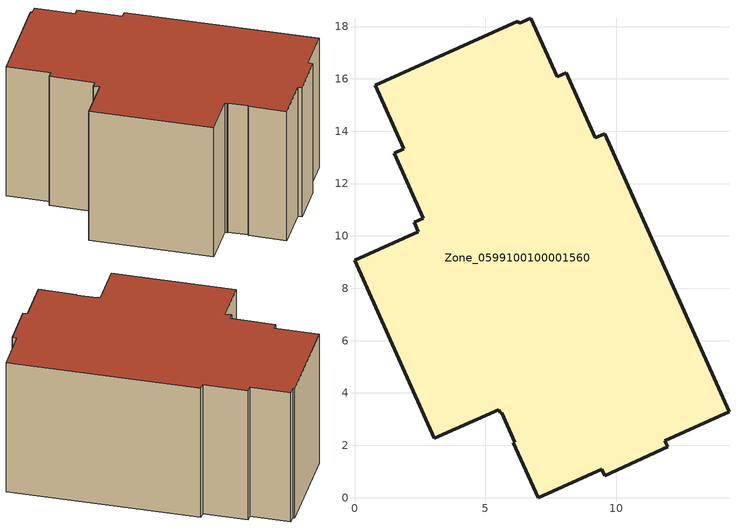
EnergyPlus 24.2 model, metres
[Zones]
Zone_0599100100001560
 floor ground (C_G): 5.62,3.24 5.56,3.23 5.5,3.36 3.05,2.26 0,9.07 2.44,10.16 2.29,10.52 2.63,10.68 1.52,13.16 1.88,13.33 0.78,15.76 6.25,18.21 6.3,18.12 6.74,18.31 7.74,16.08 8.09,16.24 9.2,13.75 9.55,13.91 14.31,3.29 11.86,2.18 11.97,1.94 9.56,0.84 9.45,1.09 7.01,0 6.08,2.09 6.12,2.11 z0
 wall outside (C_F): 9.2,13.75 8.09,16.24 7.74,16.08 6.74,18.31 6.3,18.12 6.25,18.21 0.78,15.76 1.88,13.33 1.52,13.16 2.63,10.68 2.29,10.52 2.44,10.16 0,9.07 3.05,2.26 5.5,3.36 5.56,3.23 5.62,3.24 6.12,2.11 6.08,2.09 7.01,0 9.45,1.09 9.56,0.84 11.97,1.94 11.86,2.18 14.31,3.29 9.55,13.91 9.2,13.75 z0:8.92
 roof outside (C_R): 5.56,3.23 5.62,3.24 6.12,2.11 6.08,2.09 7.01,0 9.45,1.09 9.56,0.84 11.97,1.94 11.86,2.18 14.31,3.29 9.55,13.91 9.2,13.75 8.09,16.24 7.74,16.08 6.74,18.31 6.3,18.12 6.25,18.21 0.78,15.76 1.88,13.33 1.52,13.16 2.63,10.68 2.29,10.52 2.44,10.16 0,9.07 3.05,2.26 5.5,3.36 z8.92
[BUILDING]
Pand.0599100100001560: North Axis=0; Terrain=City; Loads Convergence Tolerance Value=0.04; Temperature Convergence Tolerance Value=0.4; Solar Distribution=FullExterior; Maximum Number of Warmup Days=25; Minimum Number of Warmup Days=1
[Site:Location]
Rotterdam.The.Hague.AP_ZH_NLD Design_Conditions: Latitude=51.96; Longitude=4.45; Time Zone=1; Elevation=-4.5
[SITE:GROUNDTEMPERATURE:BUILDINGSURFACE]
18, 18, 18, 18, 18, 18, 18, 18, 18, 18, 18, 18
[MATERIAL] Thermal Absorptance=0.9; Solar Absorptance=0.7; Visible Absorptance=0.7
Name | Roughness | Thickness | Conductivity | Density | Specific Heat
G.D.2006-2014 | MediumSmooth | 0.15 | 0.06 | 540 | 1210
F.D.2006-2014 | Rough | 0.3 | 0.12 | 1920 | 840
R.D.2006-2014 | MediumRough | 0.2 | 0.08 | 1500 | 1000
[CONSTRUCTION]
C_G: G.D.2006-2014
C_F: F.D.2006-2014
C_R: R.D.2006-2014
[ZONE]
Zone_0599100100001560: Type=1; Multiplier=1; Ceiling Height=Autocalculate; Volume=Autocalculate; Floor Area=autocalculate; Part of Total Floor Area=Yes
[ZONEINFILTRATION:DESIGNFLOWRATE]
Infil_Zone_0599100100001560: Zone or ZoneList or Space or SpaceList=Zone_0599100100001560; Schedule=AlwaysOn; Design Flow Rate Calculation Method=Flow/Area; Flow Rate per Floor Area=0.0021; Constant Term Coefficient=1; Temperature Term Coefficient=0; Velocity Term Coefficient=0; Velocity Squared Term Coefficient=0
[HVACTEMPLATE:ZONE:IDEALLOADSAIRSYSTEM]
Zone_0599100100001560: Maximum Heating Supply Air Temperature=50; Minimum Cooling Supply Air Temperature=13; Maximum Heating Supply Air Humidity Ratio=0.0156; Minimum Cooling Supply Air Humidity Ratio=0.0077; Heating Limit=NoLimit; Cooling Limit=NoLimit; Dehumidification Control Type=ConstantSensibleHeatRatio; Cooling Sensible Heat Ratio=0.7; Dehumidification Setpoint=60; Humidification Control Type=None; Humidification Setpoint=30; Outdoor Air Method=None; Outdoor Air Flow Rate per Person=0.00944; Outdoor Air Flow Rate per Zone Floor Area=0; Outdoor Air Flow Rate per Zone=0; Demand Controlled Ventilation Type=None; Outdoor Air Economizer Type=NoEconomizer; Heat Recovery Type=None; Sensible Heat Recovery Effectiveness=0.7; Latent Heat Recovery Effectiveness=0.65
[ZONECONTROL:THERMOSTAT]
ThermostatControl_Zone_0599100100001560: Zone or ZoneList=Zone_0599100100001560; Control Type Schedule=DualSetpointControlType; Control 1=Thermostat_Zone_0599100100001560; Temperature Difference Between Cutout And Setpoint=0
[THERMOSTATSETPOINT:DUALSETPOINT]
Thermostat_Zone_0599100100001560: Heating Setpoint Temperature Schedule=HeatingSetpoint_Zone_0599100100001560; Cooling Setpoint Temperature Schedule=CoolingSetpoint_Zone_0599100100001560
[SCHEDULE:COMPACT]
HeatingSetpoint_Zone_0599100100001560: Through: 12/31, For: AllDays, Until: 24:00, 21
CoolingSetpoint_Zone_0599100100001560: Through: 12/31, For: AllDays, Until: 24:00, 24
DualSetpointControlType: Through: 12/31, For: AllDays, Until: 24:00, 4
AlwaysOn: Through: 12/31, For: AllDays, Until: 24:00, 1
